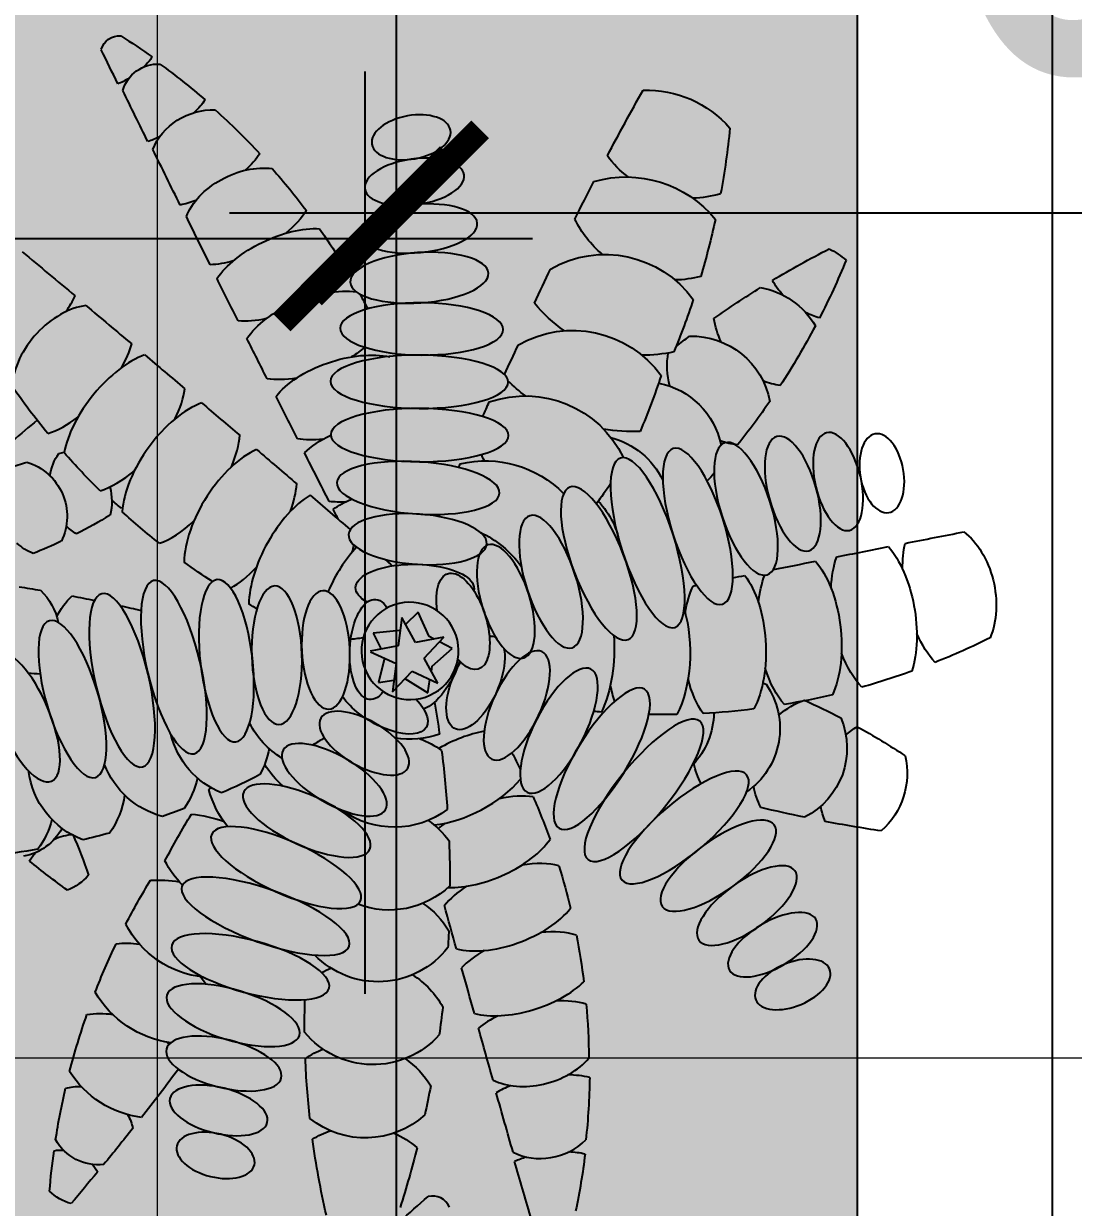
# Model space of a CAD drawing. Header units: millimetres. Extents: x -343543 to 400519, y -115663 to 104219.
# Drawn here: x 31010.8 to 31387.5, y -34704.4 to -34279.7 of the extents above; entities that cross this region are included whole.
import ezdxf

# ---------------------------------------------------------------- set-up
doc = ezdxf.new("R2010")
doc.units = ezdxf.units.MM
doc.layers.get('0').update_dxf_attribs({"color": 231, "lineweight": 0})
doc.layers.get('DefPoints').update_dxf_attribs({"color": 191})
for name, color, linetype, lineweight in [('A-PATT', 252, 'Continuous', 9), ('A-SYMBOLS', 10, 'Continuous', 13), ('SME-E-COND-POW', 131, 'Continuous', 18), ('SME-E-POW-DIM', 135, 'Continuous', 18)]:
    doc.layers.add(name, color=color, linetype=linetype, lineweight=lineweight)
for name, color, linetype in [('E-WIRE', 5, 'Continuous'), ('XREF MAT BANG NOI THAT$0$A-PATT', 8, 'Continuous'), ('XREF MAT BANG NOI THAT$0$FF-Plants', 8, 'Continuous'), ('XREF MAT BANG TUONG XAY$0$A-FNSH', 8, 'Continuous'), ('XREF MAT BANG TUONG XAY$0$A-FURN', 8, 'Continuous')]:
    doc.layers.add(name, color=color, linetype=linetype)
doc.styles.add('SM-DIMTEXT', font='SME.shx', dxfattribs={"width": 0.7})
doc.dimstyles.new('SDIM-100', dxfattribs={"dimscale": 100, "dimtxt": 2, "dimasz": 0.6, "dimexe": 0.6, "dimexo": 0.2, "dimgap": 0.5, "dimtad": 1, "dimdec": 0, "dimzin": 12, "dimtxsty": 'SM-DIMTEXT', "dimblk": 'ARCHTICK', "dimblk1": 'ARCHTICK', "dimblk2": 'ARCHTICK', "dimcen": 0.12, "dimdle": 0.6, "dimclrd": 7, "dimclre": 8, "dimadec": 0, "dimazin": 3, "dimtfac": 2, "dimtix": 1, "dimtmove": 1, "dimatfit": 3, "dimfxl": 1, "dimtzin": 0, "dimarcsym": 1})

# ---------------------------------------------------------------- blocks, each defined once
blk = doc.blocks.new('XREF MAT BANG NOI THAT$0$YLD.Studio-03-28')
at = {"layer": 'XREF MAT BANG NOI THAT$0$FF-Plants', "color": 8}
for p, q in [((-3.47, 3.35), (-1.55, 13.44)), ((-1.36, 13.34), (2.83, 4.15)), ((-9.06, 2.82), (-8.03, 12.37)), ((-8.03, 12.37), (-2.3, 9.48)), ((0.92, 8.33), (9.61, 10.47)), ((9.61, 10.47), (8.81, 4.91)), ((2.83, 4.15), (13.02, 5.44)), ((13.02, 5.44), (5.54, -1.6)), ((-15.62, -3.78), (-11.18, 0.69)), ((-13.66, 2.06), (-3.47, 3.35)), ((-4.66, -2.89), (-13.66, 2.06)), ((-9.27, 2.61), (-9.06, 2.82)), ((8.25, 0.95), (13.32, -7.22)), ((-6.85, -7.71), (-15.62, -3.78)), ((-6.58, -12.98), (-4.66, -2.89)), ((5.54, -1.6), (9.92, -10.89)), ((-5.92, -9.53), (-6.85, -7.71)), ((0.91, -5.95), (-6.58, -12.98)), ((9.92, -10.89), (0.91, -5.95)), ((13.32, -7.22), (8.57, -8.04)), ((-2.6, -15.99), (-4.94, -11.44)), ((3.84, -8.87), (-2.6, -15.99)), ((5.65, -8.55), (3.84, -8.87))]:
    blk.add_line(p, q, dxfattribs=at)
for centre, major_axis, ratio, start_param, end_param in [((22.16, 137.48), (-22.9, 9.68), 0.362784, 4.712389, 10.995574), ((-210.33, 182.27), (284.07, 6.79), 1, -0.199224, -0.142547), ((-247.88, -75.62), (-253.08, 78.52), 1, 4.325258, 4.406669), ((-4398.2, 3808.72), (-4350.72, 3631.89), 1, 3.131468, 3.133513), ((168.91, 65.58), (247.86, 20.07), 1, 2.745054, 2.77094), ((-55.34, 126.48), (18.96, 7.33), 1, 0.02821, 0.371208), ((7407.63, 6420.08), (8439.57, 5027.37), 1, 3.298149, 3.300663), ((-49.93, 142.53), (19.47, 5.84), 1, 3.143861, 4.874981), ((599.04, 237.65), (446.48, 446.48), 1, 2.51248, 2.524814), ((-155.05, 122.21), (-53.34, 152.94), 1, 4.436484, 4.462597), ((37.32, 105.52), (29.5, 8.92), 1, 0.070833, 1.148318), ((52.57, 141.4), (18.84, 5.94), 1, -1.380608, -0.489438), ((-219.23, 208.35), (-196.25, 17.86), 1, 2.791531, 2.84736), ((-7.25, 147.46), (22.08, 4.8), 1, 3.700579, 4.290899), ((15.6, 120.29), (-28.08, 8.27), 0.32034, 4.712389, 10.995574), ((51.18, 157.5), (29.65, 8.4), 1, 4.685359, 5.071661), ((83.87, 118.76), (13.97, 13.97), 1, 1.326609, 1.520011), ((-193.37, -80.66), (302.02, 164.06), 1, 0.133382, 0.183242), ((-61.07, 108.37), (19.97, 3.81), 1, 1.553919, 1.98021), ((212.26, -123.41), (123.87, 220.24), 1, 0.592112, 0.649927), ((179.63, 116.05), (17.05, 4.43), 1, 0.017414, 0.528736), ((168.91, 65.58), (-241.25, 60.29), 1, 0.002879, 0.010825), ((-247.88, -75.62), (-252.5, 80.36), 1, 4.227807, 4.298758), ((-4.62, 105.25), (21.36, 7.37), 1, 1.660238, 2.075107), ((83.87, 118.76), (19.39, 3.79), 1, 2.53236, 2.87845), ((212.26, -123.41), (216.66, 130.03), 1, 1.183698, 1.258), ((165.08, 110.91), (16.86, 5.1), 1, -0.398908, 0.769616), ((192.02, 124.28), (10.36, 10.36), 1, 2.177455, 2.408366), ((-61.07, 108.37), (14.37, 14.37), 1, 6.040312, 6.266533), ((599.04, 237.65), (-118.6, 620.18), 1, 1.568655, 1.58163), ((136.93, 287.13), (180.4, 25.21), 1, 4.162602, 4.248736), ((65.77, 129.34), (19.56, 2.78), 1, -0.991297, -0.516216), ((212.26, -123.41), (243.25, 68.4), 1, 1.548958, 1.633521), ((130.29, 91.05), (34.26, 9.83), 1, -0.154889, 0.732814), ((174.08, 117.62), (13.83, 13.83), 1, 2.090464, 2.377913), ((-442.18, 870.59), (-725.84, 665.89), 1, 3.003743, 3.018754), ((7408.97, 6418.74), (7972.1, 5739.9), 1, 3.214224, 3.216408), ((-219.23, 208.35), (-195.85, 21.8), 1, 2.710852, 2.781096), ((8.86, 102.44), (-31.05, 7.29), 0.300118, 4.712389, 10.995574), ((-210.33, 182.27), (200.93, 200.93), 1, 5.229534, 5.264231), ((161.54, 110.34), (32.81, 4.67), 1, 2.856985, 3.134232), ((212.26, -123.41), (-178.67, 178.67), 1, -0.414961, -0.339827), ((101.85, 79.89), (36.02, 10.01), 1, -0.133882, 0.768981), ((192.02, 124.28), (10.36, 10.36), 1, 3.225486, 3.448654), ((-214.12, 102.47), (-7.06, 4.74), 0.874189, -0.631907, 0.605204), ((-4076.43, -7844.51), (-8058.88, 3635.95), 1, 4.682984, 4.684525), ((-55.34, 126.48), (19.81, 4.54), 1, 4.229445, 4.734078), ((27.94, 80.03), (29.81, 7.8), 1, 0.004255, 0.944321), ((45.83, 132.09), (29.57, 8.66), 1, 4.562886, 5.044669), ((-442.18, 870.59), (801.61, 572.42), 1, -1.520806, -1.503839), ((-20.7, 230.29), (-231.06, 59.01), 1, 0.81374, 0.870305), ((-199.1, 89.05), (-3.96, 13.04), 0.959793, -0.027203, 1.298202), ((-214.12, 102.47), (8.43, 12.11), 0.490947, -1.435337, -1.122828), ((-4074.9, -7845.89), (4068.89, 7849.19), 1, 0.022593, 0.024903), ((-69.85, 91.43), (14.37, 14.37), 1, 6.083489, 6.308121), ((-219.23, 208.35), (-162.14, 111.99), 0.999993, 3.177662, 3.179972), ((-247.88, -75.62), (-247.49, 94.68), 1, 4.177625, 4.243774), ((599.04, 237.65), (-135.55, 616.7), 1, 1.569186, 1.581315), ((138.4, 100.91), (24.92, 24.92), 1, 2.251134, 2.489202), ((212.26, -123.41), (237.46, 86.4), 1, 1.698623, 1.769893), ((80.27, 69.71), (33.9, 9.65), 1, -0.177157, 0.821616), ((174.08, 117.62), (13.83, 13.83), 1, 3.425162, 3.695399), ((-214.12, 102.47), (8.43, 12.11), 0.490947, 4.036545, 4.390012), ((7408.97, 6418.74), (7565.69, 6265.88), 1, 3.149351, 3.151275), ((4.15, 83.88), (-31.05, 7.29), 0.300118, 4.712389, 10.995574), ((-442.18, 870.59), (910.7, 375.34), 1, -1.318792, -1.296699), ((-179.16, 73.54), (9.02, 17.45), 0.800189, 0.718999, 2.201301), ((-199.1, 89.05), (13.17, 18.92), 0.490947, -1.242361, -1.031338), ((-4073.5, -7847), (4073.7, 7846.7), 1, 0.020515, 0.023029), ((125.75, 89.41), (31.99, 31.99), 1, 2.292971, 2.522054), ((-19.16, 228.9), (226.43, 74.85), 1, 3.449787, 3.536618), ((20.76, 55.09), (29.64, 8.42), 1, 0.111098, 1.050224), ((-210.33, 182.27), (135.08, 249.99), 1, -1.44289, -1.413733), ((189.63, -137.44), (232.66, 98.59), 1, 1.646774, 1.723184), ((57.64, 55.67), (33.49, 10.99), 1, 0.477208, 0.781672), ((111.64, 56.42), (-7.72, 28.24), 0.32034, 1.570796326843089, 7.853981634022675), ((129.01, 62.6), (-7.23, 23.79), 0.362784, 1.570796326542845, 7.853981633722432), ((146.35, 65.94), (-5.23, 20.61), 0.405439, 1.570796326753082, 7.853981633932668), ((161.54, 110.34), (-23.43, 23.43), 1, 1.594904, 1.627151), ((163.18, 67.82), (-4.34, 17.46), 0.456009, 1.570796327003859, 7.853981634183445), ((-179.16, 73.54), (14.17, 23.12), 0.490947, -1.176481, -0.937354), ((93.51, 50.97), (-10.8, 30.01), 0.300118, 1.570796326502317, 7.853981633681903), ((179.29, 68.9), (-3.44, 13.91), 0.543524, 1.570796326758771, 7.853981633938357), ((-199.1, 89.05), (13.17, 18.92), 0.490947, 4.082683, 4.366363), ((-157.53, 58.59), (10.38, 20.74), 0.671515, 0.638476, 2.368728), ((-4072.05, -7847.89), (4291.59, 7729.68), 1, 0.045968, 0.048152), ((-247.88, -75.62), (-225.55, 139.07), 1, 4.276146, 4.322723), ((37.32, 105.52), (29.7, 8.22), 1, 4.657908, 5.047475), ((114.45, 84.22), (55.34, 17.26), 1, 2.954557, 3.158273), ((7408.97, 6418.74), (-7814.55, 5952.61), 1, 1.353149, 1.354972), ((1.84, 65.02), (-29.08, 3.35), 0.32034, 4.712389, 10.995574), ((76.05, 43.59), (-11.97, 26.71), 0.32034, 1.570796326202381, 7.853981633381967), ((138.4, 100.91), (24.92, 24.92), 1, 3.208423, 3.306613), ((-17.77, 227.8), (219.55, 93.13), 1, 3.468642, 3.56293), ((-136.57, 45.73), (11.39, 24.61), 0.490947, 0.678699, 2.38936), ((-157.53, 58.59), (12.81, 23.9), 0.490947, -1.152148, -0.795463), ((-4072.05, -7847.89), (-8006.89, 3749.05), 1, 4.686888, 4.688812), ((214.95, -118.36), (178.67, 178.67), 1, 1.507122, 1.510757), ((39.13, 37.21), (32.6, 13.39), 1, 0.497671, 0.926523), ((-210.33, 182.27), (200.93, 200.93), 1, 5.025432, 5.079115), ((-136.57, 45.73), (11.39, 24.61), 0.490947, -1.152148, -0.707001), ((59.21, 36.19), (-10.29, 22.63), 0.362784, 1.570796326205139, 7.853981633384725), ((-179.16, 73.54), (14.17, 23.12), 0.490947, 3.989504, 4.318421), ((-114.89, 34.11), (9.94, 25.23), 0.490947, 0.603982, 2.420377), ((-4072.05, -7847.89), (4131.37, 7816.49), 1, 0.020191, 0.022015), ((-0.12, 46.92), (-24.85, 0.77), 0.362784, 4.712389, 10.995574), ((-247.88, -75.62), (-132.14, 229.68), 1, 4.701668, 4.714353), ((10.37, 29.18), (29.95, 7.23), 1, 0.306291, 0.866837), ((7408.97, 6418.74), (7593.47, 6232.18), 1, 3.159148, 3.16108), ((27.94, 80.03), (29.51, 8.85), 1, 4.597926, 4.920824), ((20.36, 21.41), (35.04, 3.76), 1, 0.611668, 0.904591), ((-16.31, 226.91), (208.22, 116.26), 1, 3.476887, 3.558298), ((-92.58, 23.77), (8.46, 25.76), 0.490947, 0.614903, 2.459294), ((-114.89, 34.11), (9.94, 25.23), 0.490947, -1.152148, -0.692206), ((-4072.05, -7847.89), (-7987.25, 3790.71), 1, 4.686738, 4.688669), ((44.58, 26.29), (-10.69, 18.38), 0.405439, 4.712389, 10.995574), ((-157.53, 58.59), (12.81, 23.9), 0.490947, 3.847362, 4.32554), ((-92.58, 23.77), (8.46, 25.76), 0.490947, -1.152148, -0.763559), ((-2.03, 29.34), (-21.23, 1.07), 0.405439, 4.712389, 10.995574), ((-69.7, 14.75), (6.95, 26.21), 0.490947, 0.701694, 1.194978), ((-4072.05, -7847.89), (4134.36, 7814.91), 1, 0.014988, 0.0172), ((7408.97, 6418.74), (7542.37, 6293.93), 1, 3.153558, 3.155493), ((-210.33, 182.27), (117.51, 258.72), 1, 4.57275, 4.590231), ((131.9, -270.46), (303.95, 46.02), 1, 1.410038, 1.448165), ((115.03, 12.41), (30.45, 8.87), 1, -1.13023, 0.600891), ((170.71, 18.85), (30.84, 7.37), 1, 2.308965, 2.535186), ((131.9, -270.46), (272.76, 141.78), 1, 0.980189, 1.050433), ((141.32, 15.18), (30.56, 8.47), 1, -1.009427, 0.406762), ((200.45, 17.42), (29.63, 11.31), 1, 2.222132, 2.446764), ((131.9, -270.46), (305.03, 38.2), 1, 1.220489, 1.310482), ((-16.31, 226.91), (-238.48, 0.16), 1, 0.960407, 1.031357), ((-136.57, 45.73), (11.39, 24.61), 0.490947, 3.753714, 4.32554), ((31.44, 15.55), (-8.97, 15.6), 0.456009, 4.712389, 10.995574), ((85.3, 10.6), (30.46, 8.83), 1, -1.194927, 0.516377), ((141.32, 15.18), (22.42, 22.42), 1, 1.840951, 1.956005), ((-98.24, -4.21), (-0.17, 31.89), 0.300118, 1.570796327715664, 7.85398163489525), ((-79.1, -4.35), (-0.17, 31.89), 0.300118, 1.570796327681729, 7.853981634861315), ((-60.17, -3.81), (-1.93, 29.21), 0.32034, 1.570796327460503, 7.853981634640089), ((-46.34, 7.07), (5.41, 26.57), 0.490947, 0.844988, 1.162328), ((-69.7, 14.75), (6.95, 26.21), 0.490947, -1.152148, -0.911655), ((-4072.05, -7847.89), (4020.43, 7874.12), 0.999995, -0.000358, 0.000114), ((-117.19, -5.07), (-0.24, 29.27), 0.32034, 1.570796327763428, 7.853981634943015), ((-41.75, -3.63), (-1.75, 24.8), 0.362784, 1.570796327655833, 7.853981634835419), ((-2.21, 12.53), (17.97, 0.96), 0.456009, -0.597189, 3.712648), ((16.7, 8.87), (-8.97, 15.6), 0.456009, 2.146873, 5.563258), ((29.85, 4.77), (30.46, 8.82), 1, -0.925589, 0.347124), ((20.36, 21.41), (-24.92, 24.92), 1, 3.981782, 4.006026), ((-153.2, -3.84), (1.96, 21.17), 0.405439, 1.570796328573082, 7.853981635752668), ((-135.56, -4.21), (1.64, 24.81), 0.362784, 1.570796328117058, 7.853981635296644), ((-16.31, 226.91), (-229.22, 65.8), 1, 1.354724, 1.380164), ((-114.89, 34.11), (9.94, 25.23), 0.490947, 4.089229, 4.32554), ((-24.15, -2.6), (-0.19, 21.26), 0.405439, -0.638013, 3.222605), ((-1.68, -0.85), (16.8, 4.68), 1, 0.976365, 7.25955), ((526.07, -46.66), (-533.78, 50.69), 1, -0.031866, -0.022297), ((16.7, 8.87), (-8.97, 15.6), 0.456009, 0.467456, 0.526537), ((59.57, 6.58), (30.5, 8.67), 1, -1.032415, 0.085581), ((-185.93, -1.32), (2.52, 14.11), 0.543524, 1.570796329850885, 7.853981637030471), ((-169.96, -2.47), (2.51, 17.82), 0.456009, 1.570796329214219, 7.853981636393805), ((7408.97, 6418.74), (7448.64, 6404.58), 0.999996, 3.142396, 3.142759), ((-1.68, -0.85), (30.78, 7.61), 1, -0.583658, -0.076766), ((200.45, 17.42), (29.86, 10.67), 1, 3.204448, 3.514965), ((170.71, 18.85), (31.33, 4.91), 1, 3.588127, 4.014418), ((81.71, 372.75), (375.62, 96.94), 1, 4.706787, 4.764263), ((141.32, 15.18), (30.42, 8.96), 1, 3.418614, 3.924478), ((-16.31, 226.91), (43.89, 234.41), 0.999817, 3.101661, 3.102023), ((2.69, -9.62), (16.43, 7.35), 0.456009, 4.469975, 5.881978), ((59.57, 6.58), (31.6, 2.68), 1, 3.411523, 3.691925), ((85.3, 10.6), (29.74, 11), 1, 3.388901, 3.719999), ((115.03, 12.41), (30.13, 9.89), 1, 3.425709, 3.855493), ((81.71, 372.75), (387.2, 23.64), 1, -1.44344, -1.416014), ((-12.27, -19.93), (-17.13, 5.51), 0.456009, -1.202658, 3.956111), ((9.82, -24.4), (16.43, 7.35), 0.456009, 3.676106, 8.112547), ((81.71, 372.75), (125.7, 366.99), 1, 3.303209, 3.333224), ((81.71, 372.75), (303.3, 241.85), 1, 3.916053, 3.97089), ((81.71, 372.75), (381.59, 69.8), 1, 4.646106, 4.671992), ((81.71, 372.75), (385.57, 42.67), 1, 4.562726, 4.604613), ((-2252.85, -8538.39), (-8545.74, 2266.3), 1, 4.701636, 4.70346), ((81.71, 372.75), (274.3, 274.3), 1, 3.970904, 3.9863), ((-30.7, -28.05), (37.63, 10.85), 1, 2.625319, 3.656142), ((347.71, -1031.03), (-421.87, 1009.88), 1, -0.006631, -0.005322), ((-2252.85, -8538.39), (-8551.83, 2243.17), 1, 4.696208, 4.698132), ((-19.42, -35.27), (-20.27, 6.41), 0.405439, 4.712389, 10.995574), ((-2252.85, -8538.39), (-8621.33, 1959.18), 1, 4.660334, 4.662519), ((-54.01, -42.19), (37.73, 10.48), 1, 2.536003, 3.99264), ((349.46, -1031.24), (-463.71, 991.37), 1, -0.028589, -0.02333), ((-87.23, -62.66), (27.69, 27.69), 1, 0.325822, 0.38925), ((-8.86, -9.28), (37.91, 9.83), 1, 3.330519, 3.823619), ((9.82, -24.4), (16.43, 7.35), 0.456009, 2.859453, 3.117262), ((17.85, -39.21), (19.27, 8.99), 0.405439, 1.57079632768765, 7.853981634867236), ((-2251.17, -8538.7), (-8572.61, 2162.43), 1, 4.681123, 4.683637), ((359.2, -1027.87), (-505.61, 970.67), 1, -0.046419, -0.035711), ((-144.74, -80.92), (62.14, 16.95), 1, 0.376175, 0.503716), ((146.28, 173.41), (125.19, 202.98), 1, 3.20818, 3.236102), ((-77.49, -59.29), (37.64, 10.78), 1, 2.340663, 3.806949), ((-26.5, -51.49), (-23.66, 7.62), 0.362784, 4.712389, 10.995574), ((26.92, -54.35), (22.08, 11.43), 0.362784, 1.570796327497962, 7.853981634677549), ((-2249.4, -8538.82), (2847.8, 8369.93), 1, 0.047108, 0.049418), ((331.95, -1039.41), (-475.18, 985.92), 1, -0.016941, -0.004606), ((-158.04, -84.69), (48.67, 12.59), 1, 0.346459, 0.63839), ((146.28, 173.41), (218.45, 95.67), 1, 3.887248, 3.956035), ((37, -69.71), (24.92, 15.36), 0.32034, 1.570796327774609, 7.853981634954195), ((-104.73, -70.83), (37.6, 10.95), 1, 2.336167, 3.802453), ((-33.09, -68.65), (-27.34, 10.47), 0.32034, 4.712389, 10.995574), ((146.28, 173.41), (-237.73, 18.93), 1, 1.348729, 1.414878), ((151.8, 172.98), (230.46, 61.33), 1, 4.668631, 4.725197), ((331.95, -1039.41), (-534.86, 954.86), 1, -0.047903, -0.034034), ((-173.89, -95.15), (38.14, 8.87), 1, 0.469374, 0.884243), ((48.34, -84.81), (24.81, 20.04), 0.300118, 1.57079632810651, 7.853981635286097), ((146.28, 173.41), (237.52, 21.41), 1, 4.428413, 4.499364), ((149.73, 172.98), (223.14, 84.15), 1, 4.474071, 4.560902), ((-130.17, -78.33), (39.97, 11.33), 1, 2.586623, 3.750756), ((-220.45, 158.67), (243.63, 139.54), 1, -1.489547, -1.458183), ((-243.8, -91.45), (264.26, 19.49), 1, 0.009088, 0.019373), ((146.28, 173.41), (194.5, 137.99), 1, 4.006003, 4.087414), ((147.96, 173.1), (221.93, 87.29), 1, 4.351733, 4.446021), ((331.95, -1039.41), (-902.87, 618.6), 1, -0.48404, -0.459531), ((-200.9, -101.55), (36.26, 6.41), 1, 0.480209, 0.769788), ((-144.74, -80.92), (63.14, 12.72), 1, -0.23803, -0.034314), ((-40.5, -86.16), (-30.37, 9.73), 0.300118, 4.712389, 10.995574), ((-35.41, -47.99), (27.47, 7.73), 1, 3.664996, 4.302342), ((0.63, -59.31), (30.07, 1.97), 0.490947, 4.416405, 5.391529), ((-50.58, -65.86), (27.48, 7.71), 1, 3.119645, 3.993323), ((-0.76, -86.6), (30.13, 0.22), 0.490947, 0.96074, 1.183947), ((61.65, -99.31), (18.92, 22.34), 0.32034, 1.570796328619921, 7.853981635799506), ((-163.3, -85.72), (38.08, 10.86), 1, 2.834025, 3.721727), ((-158.04, -84.69), (49.34, 9.64), 1, -0.410561, -0.181478), ((-189.38, 175.29), (267.12, 86.45), 1, -1.561478, -1.485068), ((-243.8, -91.45), (263.77, 25.24), 1, -0.115009, -0.077099), ((75.39, -111.51), (14.64, 20.1), 0.362784, 1.570796329213647, 7.853981636393232), ((-103.93, -121.7), (26.46, 10.7), 1, 0.929655, 1.355947), ((-69.77, -84.57), (27.63, 7.13), 1, 3.083987, 4.256555), ((-46.34, -104.18), (-27.9, 8.85), 0.32034, 4.712389, 10.995574), ((-173.89, -95.15), (37.89, 9.89), 1, -0.514776, -0.276708), ((-216.63, 163.75), (274.39, 59.47), 1, -1.461924, -1.390655), ((164.81, -310.51), (246.87, 246.87), 1, 1.695842, 1.713107), ((-0.76, -86.6), (30.13, 0.22), 0.490947, 4.156103, 5.522008), ((-86.05, -101.92), (27.29, 8.36), 1, 2.817212, 4.233401), ((-3.74, -113.76), (-30.09, 1.53), 0.490947, -1.152148, -0.763559), ((-3.74, -113.76), (-30.09, 1.53), 0.490947, 3.785606, 4.32554), ((89.67, -121.79), (12.46, 17.23), 0.405439, 1.570796329326606, 7.853981636506192), ((-200.9, -101.55), (36.6, 4.02), 1, -0.407081, -0.129834), ((-216.63, 163.75), (273.46, 63.61), 1, 4.699825, 4.77496), ((9598.21, -2076.1), (2025.09, 9612.52), 0.999996, 1.576143, 1.576274), ((-243.8, -91.45), (253.99, 75.53), 1, -0.413209, -0.344422), ((20.15, -82.2), (26.71, 7.46), 1, 4.4537, 5.200923), ((33.25, -129.97), (27.7, 1.31), 1, 1.048117, 1.324965), ((164.81, -310.51), (347.81, 30.31), 1, 2.442768, 2.500244), ((-125.03, -138.22), (28.31, 3.58), 1, 0.992036, 1.302554), ((-52.66, -121.47), (-23.66, 7.62), 0.362784, 4.712389, 10.995574), ((-247.58, 98.25), (-195.64, 195.64), 1, 3.074822, 3.088233), ((-216.63, 163.75), (248.92, 129.86), 1, 4.329382, 4.413944), ((-103.93, -121.7), (27.93, 5.85), 1, -0.092452, 0.13377), ((103.71, -131.02), (9.17, 15.48), 0.456009, 1.570796330207066, 7.853981637386653), ((-247.58, 98.25), (258.06, 99.76), 1, -1.338969, -1.268726), ((9598.21, -2076.1), (1960.63, 9625.89), 0.999995, 1.570929, 1.571374), ((-3.74, -113.76), (-30.09, 1.53), 0.490947, 0.614903, 2.459294), ((26.1, -105.91), (26.71, 7.46), 1, 3.832451, 5.407049), ((-103.93, -121.7), (27.45, 7.81), 1, 3.041096, 3.907647), ((-8.3, -140.7), (-29.95, 3.28), 0.490947, -1.152148, -0.762871), ((42.16, -151.58), (26.58, 7.9), 1, 0.822433, 1.110363), ((-414.46, -240.64), (-94.86, 473.15), 1, -1.563798, -1.53036), ((117.96, -138.21), (5.53, 13.22), 0.543524, 1.570796330777153, 7.853981637956739), ((164.81, -310.51), (335.81, 95.52), 1, 2.324239, 2.390992), ((-148.49, -155.88), (20.18, 20.18), 1, 0.049122, 0.277291), ((-125.03, -138.22), (27.47, 7.75), 1, -0.117756, 0.106875), ((-58.11, -138.26), (-20.48, 5.72), 0.405439, 4.712389, 10.995574), ((9598.21, -2076.1), (-9657.65, 1797.41), 1, -0.015287, -0.01372), ((-8.3, -140.7), (-29.95, 3.28), 0.490947, 3.728869, 4.32554), ((249.16, -37.37), (-180.84, 180.84), 1, 1.145565, 1.150477), ((-247.58, 98.25), (268.25, 67.73), 1, -1.331889, -1.241895), ((-243.8, -91.45), (235.19, 122.06), 1, -0.711068, -0.64492), ((42.16, -151.58), (26.99, 6.37), 1, 2.186811, 2.573114), ((-148.49, -155.88), (20.18, 20.18), 1, 5.783878, 5.971852), ((249.16, -37.37), (251.39, 46.98), 1, 3.38012, 3.436797), ((33.25, -129.97), (26.64, 7.72), 1, 4.024889, 5.533726), ((-247.58, 98.25), (262.76, 86.63), 1, -1.496933, -1.414506), ((-62.44, -154.51), (-17.52, 4.12), 0.456009, 4.712389, 10.995574), ((-8.3, -140.7), (-29.95, 3.28), 0.490947, 0.603982, 2.465473), ((49.31, -175.65), (19.61, 19.61), 1, 0.409717, 0.613792), ((-120.41, -138.5), (27.48, 7.72), 1, 3.333395, 3.591583), ((-14.41, -167.33), (-29.71, 5.01), 0.490947, -1.152148, -0.707001), ((-414.46, -240.64), (472.42, 98.43), 1, -0.058503, -0.016159), ((9598.21, -2076.1), (2618.51, 9468.06), 1, 1.643686, 1.64561), ((-14.41, -167.33), (-29.71, 5.01), 0.490947, 3.753714, 4.32554), ((49.31, -175.65), (19.61, 19.61), 1, 1.633109, 1.816916), ((-65.4, -170.23), (-14.12, 2.44), 0.543524, 4.712389, 10.995574), ((-243.8, -91.45), (223.08, 143.01), 1, -0.91466, -0.843709), ((249.16, -37.37), (-201.19, 157.88), 1, 1.171755, 1.250482), ((-14.41, -167.33), (-29.71, 5.01), 0.490947, 0.678699, 2.38936), ((42.16, -151.58), (26.72, 7.43), 1, 4.215397, 5.285768), ((-22.06, -193.56), (-29.37, 6.73), 0.490947, -1.152148, -0.795463), ((9598.21, -2076.1), (-9680.08, 1672.37), 1, -0.02331, -0.021125), ((-22.06, -193.56), (-29.37, 6.73), 0.490947, 3.847362, 4.32554), ((-243.8, -91.45), (172.72, 200.95), 1, -1.320605, -1.239195), ((-22.06, -193.56), (-25.27, 5.06), 0.671515, 0.638476, 2.368728)]:
    blk.add_ellipse(centre, major_axis=major_axis, ratio=ratio, start_param=start_param, end_param=end_param, dxfattribs=at)
at = {"layer": 'XREF MAT BANG NOI THAT$0$FF-Plants', "color": 8, "extrusion": (0, 0, -1)}
for centre, major_axis, ratio, start_param, end_param in [((-103.12, 120.95), (19.68, 16.64), 0.671515, 3.780069, 5.510321), ((-103.12, 120.95), (22.46, 20.09), 0.490947, 0.705769, 1.183947), ((-83.74, 101.68), (23.59, 18.75), 0.490947, 3.820292, 5.530953), ((-124.93, 140.4), (21.25, 21.36), 0.490947, 1.965112, 2.204238), ((-83.74, 101.68), (23.59, 18.75), 0.490947, 0.612122, 1.183947), ((-103.12, 120.95), (22.46, 20.09), 0.490947, 1.989445, 2.346129), ((-65.52, 81.32), (24.64, 17.35), 0.490947, 3.745574, 5.607066), ((-65.52, 81.32), (24.64, 17.35), 0.490947, 0.587277, 1.183947), ((-83.74, 101.68), (23.59, 18.75), 0.490947, 1.989445, 2.434591), ((-48.51, 59.94), (25.6, 15.88), 0.490947, 3.756496, 5.600887), ((-65.52, 81.32), (24.64, 17.35), 0.490947, 1.989445, 2.449387), ((-48.51, 59.94), (25.6, 15.88), 0.490947, 0.725468, 1.183947), ((-32.77, 37.6), (26.48, 14.37), 0.490947, 3.843286, 5.522008), ((-48.51, 59.94), (25.6, 15.88), 0.490947, 1.989445, 2.378033), ((-18.36, 14.39), (27.28, 12.8), 0.490947, 4.11724, 4.776912), ((-32.77, 37.6), (26.48, 14.37), 0.490947, 1.989445, 2.083734), ((43.77, -19.86), (12.4, 24.11), 0.490947, 4.153605, 4.819728), ((43.77, -19.86), (12.4, 24.11), 0.490947, 0.893439, 2.300645), ((66.8, -28.49), (10.98, 24.79), 0.490947, -1.152148, -1.025041), ((66.8, -28.49), (10.98, 24.79), 0.490947, 0.778141, 2.459294), ((90.29, -35.76), (9.52, 25.39), 0.490947, -1.152148, -0.692206), ((90.29, -35.76), (9.52, 25.39), 0.490947, 0.603982, 2.465473), ((114.17, -41.66), (8.03, 25.9), 0.490947, -1.152148, -0.707001), ((114.17, -41.66), (8.03, 25.9), 0.490947, 0.678699, 2.38936), ((138.34, -46.15), (6.51, 26.33), 0.490947, -1.152148, -0.795463), ((66.8, -28.49), (10.98, 24.79), 0.490947, 3.785606, 4.32554), ((138.34, -46.15), (6.19, 22.36), 0.671515, 0.638476, 2.368728), ((164.42, -49.55), (4.97, 26.66), 0.490947, -1.176481, -0.937354), ((164.42, -49.55), (5, 19), 0.800189, 0.718999, 2.201301), ((90.29, -35.76), (9.52, 25.39), 0.490947, 3.728869, 4.32554), ((189.61, -51.4), (2.9, 22.87), 0.490947, -1.242361, -1.031338), ((114.17, -41.66), (8.03, 25.9), 0.490947, 3.753714, 4.32554), ((209.76, -51.49), (-8.42, 1.21), 0.874189, 2.509686, 3.746797), ((138.34, -46.15), (6.51, 26.33), 0.490947, 3.847362, 4.32554), ((164.42, -49.55), (4.97, 26.66), 0.490947, 3.989504, 4.318421), ((189.61, -51.4), (2.9, 22.87), 0.490947, 4.082683, 4.366363)]:
    blk.add_ellipse(centre, major_axis=major_axis, ratio=ratio, start_param=start_param, end_param=end_param, dxfattribs=at)
blk = doc.blocks.new('XREF MAT BANG NOI THAT')
at = {"layer": 'XREF MAT BANG NOI THAT$0$A-PATT'}
h = blk.add_hatch(dxfattribs=at)
h.set_pattern_fill('CROSS', color=8, scale=5)
h.paths.add_polyline_path([(30849.97, -37715), (31309.97, -37715), (31309.97, -32895), (30849.97, -32895)])
at = {"color": 8}
for points in [[(30779.97, -37785), (31379.97, -37785), (31379.97, -32825), (30779.97, -32825)], [(30849.97, -37715), (31309.97, -37715), (31309.97, -32895), (30849.97, -32895)]]:
    blk.add_lwpolyline(points, close=True, dxfattribs=at)
for p, xscale, rotation in [((31148.54, -34506.44), -1.000000000000001, 90), ((31082.26, -34911.4), -1, 236.0580917890221)]:
    blk.add_blockref('XREF MAT BANG NOI THAT$0$YLD.Studio-03-28', p, dxfattribs=dict(at, xscale=xscale, rotation=rotation))
blk = doc.blocks.new('01.Xref _MB T1')
at = {"layer": 'XREF MAT BANG TUONG XAY$0$A-FNSH', "color": 8}
blk.add_lwpolyline([(31604.97181, -41745.00014), (31379.9718, -41745.00039), (31379.9718, -40315.00001), (31189.99022, -40315.00001), (31189.99022, -39785.00001), (31379.98019, -39785.00004), (31379.98092, -35715.00001), (31189.99023, -35715.00001), (31189.99023, -35285.00001), (31379.98015, -35285.00001), (31379.96933, -30914.99949), (31289.99246, -30914.99918), (31289.98296, -30824.99967), (25501.66726, -30824.99964), (25501.67699, -30504.99947)], dxfattribs=at)
at = {"layer": 'XREF MAT BANG TUONG XAY$0$A-FURN', "color": 8}
for points in [[(30779.97428, -37784.99675), (31379.97428, -37784.99675), (31379.97428, -32824.99642), (30779.97428, -32824.99642)], [(30849.97428, -37714.99675), (31309.97428, -37714.99675), (31309.97428, -32894.99642), (30849.97428, -32894.99642)]]:
    blk.add_lwpolyline(points, close=True, dxfattribs=at)
at = {"layer": 'A-PATT', "color": 8}
blk.add_blockref('XREF MAT BANG NOI THAT', (0, 0), dxfattribs=at)
blk = doc.blocks.new('_ArchTick')
at = {"color": 0, "linetype": 'ByBlock', "const_width": 0.15}
blk.add_lwpolyline([(-0.5, -0.5), (0.5, 0.5)], dxfattribs=at)
blk = doc.blocks.new('*D1602')
at = {"layer": 'DefPoints', "color": 0, "linetype": 'Continuous', "ltscale": 1000, "transparency": 16777216}
for p in [(30559.66, -30937.37), (30972.61, -30937.37), (31144.62, -34838.63)]:
    blk.add_point(p, dxfattribs=at)
at = {"layer": 'SME-E-POW-DIM', "color": 7, "linetype": 'Continuous', "lineweight": -2, "ltscale": 1000, "transparency": 16777216}
blk.add_line((30559.66, -34898.63), (30559.66, -30877.37), dxfattribs=at)
at = {"layer": 'SME-E-POW-DIM', "color": 8, "linetype": 'Continuous', "lineweight": -2, "ltscale": 1000, "transparency": 16777216}
for p, q in [((30952.61, -30937.37), (30499.66, -30937.37)), ((31124.62, -34838.63), (30499.66, -34838.63))]:
    blk.add_line(p, q, dxfattribs=at)
at = {"layer": 'SME-E-POW-DIM', "color": 7, "linetype": 'Continuous', "lineweight": -2, "ltscale": 1000, "transparency": 16777216, "xscale": 60, "yscale": 60, "zscale": 60}
for p, rotation in [((30559.66, -30937.37), 90), ((30559.66, -34838.63), 270)]:
    blk.add_blockref('_ArchTick', p, dxfattribs=dict(at, rotation=rotation))
at = {"layer": 'SME-E-POW-DIM', "color": 0, "linetype": 'Continuous', "ltscale": 1000, "transparency": 16777216, "insert": (30409.66, -32888), "char_height": 200, "attachment_point": 5, "rotation": 90, "style": 'SM-DIMTEXT'}
blk.add_mtext('3901', dxfattribs=at)
blk = doc.blocks.new('*D1603')
at = {"layer": 'DefPoints', "color": 0, "linetype": 'Continuous', "ltscale": 1000, "transparency": 16777216}
for p in [(31834.71, -34347.63), (31144.62, -34838.63), (31834.71, -34838.63)]:
    blk.add_point(p, dxfattribs=at)
at = {"layer": 'SME-E-POW-DIM', "color": 8, "linetype": 'Continuous', "lineweight": -2, "ltscale": 1000, "transparency": 16777216}
for p, q in [((31144.62, -34818.63), (31144.62, -34287.63)), ((31834.71, -34818.63), (31834.71, -34287.63))]:
    blk.add_line(p, q, dxfattribs=at)
at = {"layer": 'SME-E-POW-DIM', "color": 7, "linetype": 'Continuous', "lineweight": -2, "ltscale": 1000, "transparency": 16777216}
blk.add_line((31084.62, -34347.63), (31894.71, -34347.63), dxfattribs=at)
at = {"layer": 'SME-E-POW-DIM', "color": 7, "linetype": 'Continuous', "lineweight": -2, "ltscale": 1000, "transparency": 16777216, "xscale": 60, "yscale": 60, "zscale": 60, "rotation": 180}
blk.add_blockref('_ArchTick', (31144.62, -34347.63), dxfattribs=at)
at = {"layer": 'SME-E-POW-DIM', "color": 7, "linetype": 'Continuous', "lineweight": -2, "ltscale": 1000, "transparency": 16777216, "xscale": 60, "yscale": 60, "zscale": 60}
blk.add_blockref('_ArchTick', (31834.71, -34347.63), dxfattribs=at)
at = {"layer": 'SME-E-POW-DIM', "color": 0, "linetype": 'Continuous', "ltscale": 1000, "transparency": 16777216, "insert": (31489.66, -34197.63), "char_height": 200, "attachment_point": 5, "style": 'SM-DIMTEXT'}
blk.add_mtext('690', dxfattribs=at)
blk = doc.blocks.new('*D1951')
at = {"layer": 'DefPoints', "color": 0, "linetype": 'Continuous', "ltscale": 1000, "transparency": 16777216}
for p in [(30024.08, -34356.91), (31133.36, -34647.76), (30024.08, -34700.82)]:
    blk.add_point(p, dxfattribs=at)
at = {"layer": 'SME-E-POW-DIM', "color": 8, "linetype": 'Continuous', "lineweight": -2, "ltscale": 1000, "transparency": 16777216}
for p, q in [((30024.08, -34680.82), (30024.08, -34296.91)), ((31133.36, -34627.76), (31133.36, -34296.91))]:
    blk.add_line(p, q, dxfattribs=at)
at = {"layer": 'SME-E-POW-DIM', "color": 7, "linetype": 'Continuous', "lineweight": -2, "ltscale": 1000, "transparency": 16777216}
blk.add_line((31193.36, -34356.91), (29964.08, -34356.91), dxfattribs=at)
at = {"layer": 'SME-E-POW-DIM', "color": 7, "linetype": 'Continuous', "lineweight": -2, "ltscale": 1000, "transparency": 16777216, "xscale": 60, "yscale": 60, "zscale": 60, "rotation": 180}
blk.add_blockref('_ArchTick', (30024.08, -34356.91), dxfattribs=at)
at = {"layer": 'SME-E-POW-DIM', "color": 7, "linetype": 'Continuous', "lineweight": -2, "ltscale": 1000, "transparency": 16777216, "xscale": 60, "yscale": 60, "zscale": 60}
blk.add_blockref('_ArchTick', (31133.36, -34356.91), dxfattribs=at)
at = {"layer": 'SME-E-POW-DIM', "color": 0, "linetype": 'Continuous', "ltscale": 1000, "transparency": 16777216, "insert": (30578.72, -34206.91), "char_height": 200, "attachment_point": 5, "style": 'SM-DIMTEXT'}
blk.add_mtext('1109', dxfattribs=at)

msp = doc.modelspace()

# ---------------------------------------------------------------- block references
at = {"layer": 'A-SYMBOLS'}
msp.add_blockref('01.Xref _MB T1', (0, 0), dxfattribs=at)

# ---------------------------------------------------------------- next in the draw order: linework, layer by layer
at = {"layer": 'E-WIRE', "color": 3, "elevation": 0}
msp.add_lwpolyline([(31394.99, -41326.96), (31194.62, -41326.96, -0.414214), (31144.62, -41276.96), (31144.62, -30987.37, 0.414214), (31094.62, -30937.37), (20344.68, -30937.37, 0.414214), (20232.36, -31049.69), (20232.36, -37731.06, -0.414214), (20182.36, -37781.06), (20104.99, -37781.06)], format="xyb", dxfattribs=at)
at = {"layer": 'SME-E-COND-POW', "color": 3}
msp.add_line((31058.72, -31115.56, 0), (31058.72, -35003.94, 0), dxfattribs=at)
at = {"layer": 'SME-E-COND-POW', "color": 3, "linetype": 'Continuous', "ltscale": 1000}
msp.add_line((31834.71, -34650.82), (30074.08, -34650.82), dxfattribs=at)

# ---------------------------------------------------------------- next in the draw order: dimensions: what is measured, and where the dimension line sits
at = {"layer": 'SME-E-POW-DIM', "color": 1, "linetype": 'Continuous', "ltscale": 1000}
dim = msp.add_linear_dim(base=(30559.66, -30937.37), p1=(31144.62, -34838.63), p2=(30972.61, -30937.37), angle=90, dimstyle='SDIM-100', dxfattribs=at)
dim.commit()
dim.dimension.update_dxf_attribs({"geometry": '*D1602', "text_midpoint": (30409.66, -32888)})
for base, p1, p2, picture, middle in [((31834.71, -34347.63), (31144.62, -34838.63), (31834.71, -34838.63), '*D1603', (31489.66, -34197.63)), ((30024.08, -34356.91), (31133.36, -34647.76), (30024.08, -34700.82), '*D1951', (30578.72, -34206.91))]:
    dim = msp.add_linear_dim(base=base, p1=p1, p2=p2, dimstyle='SDIM-100', dxfattribs=at)
    dim.commit()
    dim.dimension.update_dxf_attribs({"geometry": picture, "text_midpoint": middle})

doc.saveas('drawing.dxf')
